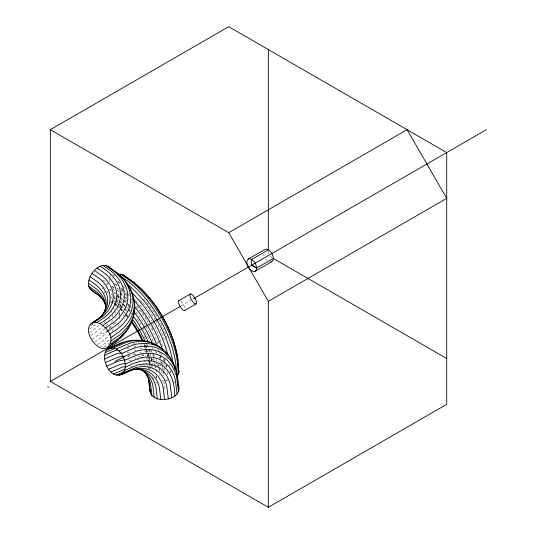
<?xml version="1.0" encoding="UTF-8"?>
<svg xmlns="http://www.w3.org/2000/svg" width="534" height="534" viewBox="0 0 534 534"><rect width="100%" height="100%" fill="white"/><g stroke="black" fill="none" stroke-linecap="round" stroke-linejoin="round"><path stroke-width="0.4" stroke-dasharray="2.67 2" d="M110.812 274.196L110.458 276.665L113.014 278.461M104.544 293.233L104.811 291.691M109.977 278.034L109.256 280.083L110.611 281.031M105.558 288.834L106.046 287.519M123.775 286.351L124.255 285.029M107.361 284.882L108.075 283.567M122.453 288.987L121.739 290.302L123.02 291.19M109.43 281.725L110.338 280.504M106.453 284.555L107.407 283.374A70.074 40.457 0 0 0 102.782 280.036M117.427 295.462L119.483 293.366M102.281 288.74L103.923 287.292M115.284 297.191L114.203 297.992L115.538 298.913M90.867 325.473L93.477 323.637M89.739 328.79L96.233 324.225M89.392 332.488L96.554 327.449A55.589 32.093 0 0 0 99.357 324.745M91.1 335.425L97.682 330.8A56.944 32.881 0 0 0 102.949 325.113M92.175 339.224L99.538 334.044A59.181 34.169 0 0 0 105.011 328.136M95.045 341.853L102.001 336.961A62.144 35.878 0 0 0 107.741 330.753M97.755 344.377L104.898 339.35A65.622 37.887 0 0 0 109.016 335.259M104.19 346.88L109.276 343.302M181.22 305.862L191.032 300.195M155.908 383.105L157.103 382.417M157.617 366.491L154.526 367.833L153.672 357.346M159.039 366.13L161.175 365.576M162.082 380.996L163.584 380.762M165.473 380.181L167.736 379.928M165.834 380.669L167.336 380.689M167.956 365.229L164.953 365.156L164.706 362.045M172.355 381.723L174.618 382.691L174.324 380.281M269.763 256.373L271.886 257.602M152.163 377.478L153.819 378.579M117.553 281.091L119.549 282.473M123.534 287.012L125.503 288.373M114.937 283.688L117.573 285.503M125.583 292.959L126.865 293.847M127.506 294.287L129.428 295.616M111.96 286.251L113.902 287.592M120.157 293.833L123.548 296.17M124.222 296.644L126.932 298.513M109.664 289.194L111.019 290.129M114.403 292.465L115.751 293.4M116.913 295.99L119.589 297.839M120.257 298.299L122.933 300.148M123.601 300.615L125.61 301.997M107.06 291.524L108.375 292.432M111.019 294.261L112.34 295.168M112.994 295.629L114.977 296.991M116.205 299.374L118.868 301.216M119.529 301.677L121.532 303.058M112.881 300.168L114.883 301.556M115.551 302.017L118.228 303.866M112.08 300.969L114.089 302.357M114.516 303.392L117.22 305.261M110.798 301.523L114.062 303.779M110.912 301.85L113.462 303.619M114.102 304.06L116.011 305.381M112.848 274.723L114.77 276.071M118.114 282.052L120.03 283.4M114.67 283.888L117.38 285.797M112.067 286.658L114.062 288.06M109.59 289.541L111.546 290.917M106.733 291.871L108.008 292.766M170.326 370.983L170.52 372.585M166.248 365.616L166.441 367.205M167.022 371.971L167.316 374.347L167.089 371.958M162.516 365.79L163.024 369.915M163.124 370.743L163.731 375.689M158.905 367.485L159.399 371.524M159.793 374.761L159.993 376.377M156.328 376.103L156.522 377.685M170.64 370.963L170.773 372.572M164.512 359.716L164.639 361.271M162.937 367.806L163.13 370.155M163.19 370.943L163.578 375.649M160.374 355.731L160.574 358.194M160.841 361.478L160.974 363.113M159.279 368.787L159.479 371.25M155.908 369.261L156.235 373.259M156.495 376.457L156.622 378.059M151.85 366.271L151.255 358.988A55.843 32.24 60 0 0 150.868 356.752M149.74 361.591L150.074 365.677M150.141 366.498L150.341 368.954M149.573 366.644L149.767 369.014M149.286 365.663L149.033 362.573A59.434 34.316 60 0 0 148.619 360.196M268.348 251.474L268.348 253.924M180.913 301.37A5.72 1.909 60 0 1 184.958 308.372M267.067 260.345A7.009 4.045 60 0 1 265.872 259.083M264.056 255.94A7.009 4.045 60 0 1 263.562 254.277M116.846 288.1A70.074 40.457 60 0 1 118.795 289.355M121.378 291.157A70.074 40.457 60 0 1 122.666 292.118M125.757 294.588A70.074 40.457 60 0 1 128.12 296.63M137.185 305.902A70.074 40.457 60 0 1 141.931 311.789M142.438 312.47A70.074 40.457 60 0 1 148.292 321.148M151.903 327.449A70.074 40.457 60 0 1 153.024 329.605M158.017 340.832A70.074 40.457 60 0 1 159.439 344.77M163.117 358.768A70.074 40.457 60 0 1 163.384 360.29M163.845 363.447A70.074 40.457 60 0 1 164.031 365.036M164.305 368.18A70.074 40.457 60 0 1 164.419 370.496M150.635 358.441A70.074 40.457 -60 0 1 153.285 360.363M156.255 363.307A70.074 40.457 -60 0 1 157.817 365.329M160.847 370.756A70.074 40.457 -60 0 1 161.762 373.046M163.871 381.663A70.074 40.457 -60 0 1 164.459 390.107M127.733 356.044A70.074 40.457 -60 0 1 135.069 354.81M141.376 355.063A70.074 40.457 -60 0 1 145.468 356.031M119.743 312.41A70.074 40.457 0 0 1 118.528 316.161M114.63 322.95A70.074 40.457 0 0 1 108.596 329.338M108.002 329.845A70.074 40.457 0 0 1 99.885 335.472M112.667 288.38A70.074 40.457 0 0 1 115.07 291.384M117.567 295.469A70.074 40.457 0 0 1 119.062 298.973M120.19 303.692A70.074 40.457 0 0 1 120.404 306.863M138.066 355.537A66.289 38.274 -60 0 1 139.995 356.792M140.616 357.259A66.289 38.274 -60 0 1 143.506 359.936M144.033 360.537A66.289 38.274 -60 0 1 145.515 362.446M146.356 363.721A66.289 38.274 -60 0 1 147.524 365.77M147.878 366.491A66.289 38.274 -60 0 1 148.873 368.754M126.832 352.447A66.289 38.274 -60 0 1 129.962 352.734M133.834 353.648A66.289 38.274 -60 0 1 136.016 354.489M139.608 352.06A70.074 40.457 -60 0 1 140.976 352.914M141.65 353.381A70.074 40.457 -60 0 1 145.355 356.705M145.915 357.339A70.074 40.457 -60 0 1 147.477 359.362M148.312 360.617A70.074 40.457 -60 0 1 149.834 363.334M150.181 364.054A70.074 40.457 -60 0 1 151.135 366.304M127.079 348.775A70.074 40.457 -60 0 1 129.341 348.889M134.334 349.817A70.074 40.457 -60 0 1 135.91 350.331M144.494 350.751A73.859 42.64 -60 0 1 146.356 352.313M148.619 354.696A73.859 42.64 -60 0 1 149.66 356.004M151.369 358.561A73.859 42.64 -60 0 1 152.123 359.896M127.259 345.538A73.859 42.64 -60 0 1 128.794 345.525M133.513 345.972A73.859 42.64 -60 0 1 135.93 346.519M139.734 347.894A73.859 42.64 -60 0 1 141.85 348.982M144.647 346.526A77.383 44.676 -60 0 1 147.244 348.241M149.653 350.291A77.383 44.676 -60 0 1 151.856 352.647M153.338 354.589A77.383 44.676 -60 0 1 154.62 356.558M156.155 359.422A77.383 44.676 -60 0 1 156.842 360.944M158.057 364.148A77.383 44.676 -60 0 1 158.571 365.823M133.313 343.028A77.383 44.676 -60 0 1 134.935 343.215M140.395 344.557A77.383 44.676 -60 0 1 141.864 345.138M151.783 347.654A80.414 46.425 -60 0 1 153.605 349.343M155.821 351.866A80.414 46.425 -60 0 1 156.836 353.234M158.872 356.512A80.414 46.425 -60 0 1 159.96 358.668M161.228 361.718A80.414 46.425 -60 0 1 162.042 364.135M157.85 349.516A82.737 47.766 -60 0 1 158.918 350.745M160.4 352.7A82.737 47.766 -60 0 1 162.102 355.37M163.958 359.055A82.737 47.766 -60 0 1 164.919 361.431M166.548 357.653A84.198 48.614 -60 0 1 167.235 359.102M169.271 364.535A84.198 48.614 -60 0 1 169.739 366.17M137.338 359.188A62.765 36.239 -60 0 1 139.314 360.483M142.858 363.774A62.765 36.239 -60 0 1 144.387 365.73M128.147 356.352A62.765 36.239 -60 0 1 129.789 356.552M134.488 357.82A62.765 36.239 -60 0 1 135.943 358.454M139.514 364.115A59.735 34.49 -60 0 1 141.41 365.743M128.714 360.056A59.735 34.49 -60 0 1 131.264 360.43M130.51 366.097A55.95 32.3 -60 0 1 132.011 366.184M119.609 316.442A69.44 40.09 0 0 1 119.676 320.367M119.075 324.292A69.44 40.09 0 0 1 118.401 326.614M116.559 330.773A69.44 40.09 0 0 1 115.778 332.135M109.27 339.964A69.44 40.09 0 0 1 100.826 346.292M114.45 303.466A69.44 40.09 0 0 1 116.178 306.142M117.58 308.892A69.44 40.09 0 0 1 118.147 310.287M119.075 313.304A69.44 40.09 0 0 1 119.516 315.654M105.004 321.728A56.944 32.881 0 0 1 104.257 323.103M109.29 318.037A59.181 34.169 0 0 1 109.009 319.519M107.501 323.898A59.181 34.169 0 0 1 106.373 326.047M112.24 320.153A62.144 35.878 0 0 1 111.753 322.489M110.465 326.08A62.144 35.878 0 0 1 109.043 328.784M111.279 310.027A62.144 35.878 0 0 1 112.474 317.029M115.564 322.429A65.622 37.887 0 0 1 115.19 324.071M113.128 329.298A65.622 37.887 0 0 1 111.9 331.42M113.128 307.304A65.622 37.887 0 0 1 114.142 309.46M114.697 310.908A65.622 37.887 0 0 1 115.397 313.351M115.898 316.655A65.622 37.887 0 0 1 115.958 318.304M114.303 297.952A73.191 42.253 0 0 1 115.437 299.173M115.978 299.794A73.191 42.253 0 0 1 117.954 302.311M119.776 305.134A73.191 42.253 0 0 1 122.119 310.241M123.234 314.713A73.191 42.253 0 0 1 123.421 316.221M114.156 292.752A76.756 44.315 0 0 1 115.411 293.874M117.747 296.19A76.756 44.315 0 0 1 119.349 297.979M121.245 300.415A76.756 44.315 0 0 1 122.166 301.757M123.788 304.507A76.756 44.315 0 0 1 124.789 306.609M125.617 308.725A76.756 44.315 0 0 1 126.491 311.849M126.979 315.007A76.756 44.315 0 0 1 127.092 317.37M116.726 289.935A79.853 46.104 0 0 1 119.669 292.679M120.217 293.246A79.853 46.104 0 0 1 123.674 297.311M125.063 299.3A79.853 46.104 0 0 1 126.358 301.443M127.793 304.353A79.853 46.104 0 0 1 128.647 306.556M129.562 309.8A79.853 46.104 0 0 1 129.869 311.442M120.591 288.427A82.263 47.493 0 0 1 122.88 290.743M125.423 293.74A82.263 47.493 0 0 1 126.331 294.955M128.868 299A82.263 47.493 0 0 1 129.575 300.382M128.707 293.119A83.825 48.394 0 0 1 129.568 294.494M131.724 298.713A83.825 48.394 0 0 1 132.292 300.135M120.858 287.779A82.516 47.639 60 0 1 122.72 289.315M123.341 289.842A82.516 47.639 60 0 1 126.411 292.592M166.441 365.596A82.516 47.639 60 0 1 166.701 367.178M118.435 290.723A80.1 46.244 60 0 1 119.636 291.711M120.237 292.218A80.1 46.244 60 0 1 123.234 294.848M125.597 297.078A80.1 46.244 60 0 1 126.765 298.219M159.019 351.419A80.1 46.244 60 0 1 159.713 353.675M160.173 355.257A80.1 46.244 60 0 1 161.215 359.215M161.935 362.372A80.1 46.244 60 0 1 162.256 363.941M135.322 300.542A60.042 34.663 60 0 1 138.68 303.893M139.768 305.061A60.042 34.663 60 0 1 151.656 321.121M152.45 322.469A60.042 34.663 60 0 1 162.503 346.746M126.778 302.965A56.07 32.374 60 0 1 129.095 305.007M129.675 305.535A56.07 32.374 60 0 1 131.377 307.183M135.763 311.909A56.07 32.374 60 0 1 145.515 325.573M145.909 326.247A56.07 32.374 60 0 1 153.258 342.201M155.541 349.897A56.07 32.374 60 0 1 156.222 352.954M122.86 303.979A55.456 32.02 60 0 1 125.17 305.922M125.737 306.429A55.456 32.02 60 0 1 128.006 308.559M128.567 309.106A55.456 32.02 60 0 1 130.216 310.801M136.998 318.898A55.456 32.02 60 0 1 142.097 326.521M142.938 327.963A55.456 32.02 60 0 1 149.366 341.446M152.824 352.874A55.456 32.02 60 0 1 153.552 356.605M121.392 306.209A55.843 32.24 60 0 1 123.701 308.245M124.275 308.772A55.843 32.24 60 0 1 127.085 311.542M144.08 336.327A55.843 32.24 60 0 1 145.048 338.443M147.491 344.517A55.843 32.24 60 0 1 148.779 348.368M149.006 349.136A55.843 32.24 60 0 1 149.854 352.193M150.047 352.961A55.843 32.24 60 0 1 150.721 355.998M119.082 306.71A57.198 33.028 60 0 1 122.62 309.887M145.675 345.558A57.198 33.028 60 0 1 146.69 348.495M147.371 350.678A57.198 33.028 60 0 1 147.818 352.246M148.031 353.027A57.198 33.028 60 0 1 149.553 360.009M117.253 306.403A59.434 34.316 60 0 1 119.709 308.565M120.317 309.133A59.434 34.316 60 0 1 122.126 310.881M123.901 312.69A59.434 34.316 60 0 1 124.976 313.852M125.51 314.446A59.434 34.316 60 0 1 127.626 316.882M144.013 344.477A59.434 34.316 60 0 1 145.422 348.288M145.682 349.056A59.434 34.316 60 0 1 146.643 352.086M147.331 354.529A59.434 34.316 60 0 1 148.465 359.395M114.717 304.233A62.391 36.025 60 0 1 116.525 305.735M120.097 308.986A62.391 36.025 60 0 1 122.419 311.315M126.651 316.001A62.391 36.025 60 0 1 127.666 317.229M144.313 345.812A62.391 36.025 60 0 1 146.643 352.527M147.104 354.055A62.391 36.025 60 0 1 147.544 355.644M147.751 356.438A62.391 36.025 60 0 1 148.505 359.602M148.672 360.39A62.391 36.025 60 0 1 149.253 363.5M114.683 302.845A65.876 38.034 60 0 1 117.053 304.867M117.647 305.395A65.876 38.034 60 0 1 119.983 307.584M120.557 308.145A65.876 38.034 60 0 1 122.827 310.468M124.395 312.156A65.876 38.034 60 0 1 125.43 313.318M125.944 313.912A65.876 38.034 60 0 1 127.466 315.714M144.661 344.537A65.876 38.034 60 0 1 146.082 348.228M146.349 348.969A65.876 38.034 60 0 1 147.591 352.66M148.038 354.129A65.876 38.034 60 0 1 148.485 355.691M148.706 356.472A65.876 38.034 60 0 1 149.487 359.596M149.667 360.377A65.876 38.034 60 0 1 150.301 363.467M109.71 296.517A69.674 40.224 60 0 1 112.28 298.393M115.357 300.856A69.674 40.224 60 0 1 118.288 303.412M118.868 303.946A69.674 40.224 60 0 1 120.597 305.595M146.496 344.483A69.674 40.224 60 0 1 148.005 348.382M148.285 349.163A69.674 40.224 60 0 1 149.353 352.293M151.142 358.494A69.674 40.224 60 0 1 152.35 363.888M152.49 364.649A69.674 40.224 60 0 1 152.878 366.905M116.218 298.012A73.438 42.4 60 0 1 118.695 300.155M119.309 300.715A73.438 42.4 60 0 1 121.745 303.012M122.346 303.606A73.438 42.4 60 0 1 124.716 306.029M127.986 309.64A73.438 42.4 60 0 1 129.588 311.522M130.116 312.163A73.438 42.4 60 0 1 131.678 314.105M151.062 349.296A73.438 42.4 60 0 1 152.11 352.4M152.824 354.709A73.438 42.4 60 0 1 153.291 356.338M153.518 357.159A73.438 42.4 60 0 1 154.353 360.423M154.54 361.238A73.438 42.4 60 0 1 155.22 364.475M155.374 365.276A73.438 42.4 60 0 1 155.781 367.666M117.654 294.875A77.009 44.462 60 0 1 119.489 296.443M120.097 296.984A77.009 44.462 60 0 1 123.114 299.781M123.708 300.362A77.009 44.462 60 0 1 126.064 302.738M127.733 304.507A77.009 44.462 60 0 1 128.814 305.695M129.348 306.302A77.009 44.462 60 0 1 130.95 308.145M158.665 364.829A77.009 44.462 60 0 1 158.952 366.404M143.553 299.007A66.703 38.515 60 0 1 149.226 305.628M149.72 306.262A66.703 38.515 60 0 1 157.497 317.677M158.324 319.085A66.703 38.515 60 0 1 167.102 338.182M139.347 299.334A63.139 36.452 60 0 1 140.515 300.522M141.096 301.129A63.139 36.452 60 0 1 142.164 302.277M142.698 302.858A63.139 36.452 60 0 1 155.167 319.953M155.581 320.667A63.139 36.452 60 0 1 165.033 342.227M130.089 300.949A57.632 33.275 60 0 1 131.871 302.538M135.936 306.543A57.632 33.275 60 0 1 148.339 322.99M149.153 324.378A57.632 33.275 60 0 1 157.991 344.744"/><path stroke-width="0.8" d="M104.083 300.755A59.181 34.169 0 0 0 99.538 296.076C95.212 292.645 87.856 290.082 88.444 283.334C88.657 279.729 90.026 276.338 91.968 273.328C94.625 269.597 98.309 266.319 102.908 265.385C108.762 264.59 112.507 270.518 117.226 272.867A80.454 46.451 0 0 1 117.226 324.478L107.868 331.06C115.684 340.191 107.588 355.217 96.46 345.284C91.868 341.446 88.531 335.793 88.444 329.705C88.37 323.063 95.906 320.994 100.038 317.356A59.781 34.516 0 0 0 100.038 279.008L91.968 273.328M164.579 399.565L163.017 386.756A59.735 34.49 -60 0 0 133.153 369.508C126.371 372.105 117.44 379.14 110.938 372.031C106.62 367.752 104.123 361.625 104.571 355.531C105.672 342.768 120.384 348.068 123.167 356.872L136.938 351.018A80.414 46.425 -60 0 1 177.141 374.227C177.088 381.283 182.394 391.122 174.798 396.074C171.768 398.144 168.21 399.225 164.579 399.565C158.491 400.286 148.565 396.942 150.308 389.259M121.271 374.561C126.912 370.583 125.73 362.346 123.167 356.872M176.801 376.003L178.376 374.1L178.997 372.111L177.976 359.516A80.714 46.598 60 0 0 133.133 281.845L122.733 274.656L120.697 274.202L118.268 274.616M90.112 324.572L98.036 318.998A57.372 33.121 0 0 0 98.036 282.192L90.112 276.619M91.968 323.037L94.344 322.342L102.615 316.522A62.879 36.299 0 0 0 102.615 276.191L94.344 270.371M94.344 322.342L97.088 322.529L105.578 316.562A66.443 38.361 0 0 0 105.578 273.935L97.088 267.961M97.088 322.529L100.012 323.597L102.908 325.466L111.866 319.165A74.012 42.727 0 0 0 111.866 271.686L102.908 265.385M102.908 325.466L105.592 328.016L114.763 321.561A77.49 44.743 0 0 0 114.763 271.846L105.592 265.391M109.583 334.404L119.082 327.722A82.683 47.74 0 0 0 119.082 274.676L115.01 271.813M110.631 337.808L120.21 331.067A84.045 48.521 0 0 0 127.98 285.543M110.925 341.052L120.537 334.291A84.432 48.748 0 0 0 133.4 298.479M110.458 343.909L120.03 337.174A83.825 48.394 0 0 0 134.154 310.287M109.256 346.179L118.728 339.517A82.263 47.493 0 0 0 131.017 322.396M107.407 347.721L116.726 341.159A79.853 46.104 0 0 0 118.528 339.531M50.33 129.682L228.712 26.7L446.724 152.57L446.724 404.318L268.348 507.3L50.33 381.43L50.33 129.682L228.712 232.67L268.348 301.33L268.348 507.3M228.712 232.67L407.088 129.682L446.724 198.341L268.348 301.33M248.29 259.05L264.844 249.491A7.009 4.045 60 0 1 272.28 254.344A7.009 4.045 60 0 1 270.825 261.947M178.91 300.589L190.351 293.98M446.724 358.541L273.301 258.423L256.6 268.068L251.641 265.204L251.641 259.484L268.348 249.839L268.348 49.589M50.33 381.43L180.499 306.282M193.482 298.78L486.367 129.682M184.631 310.501L196.071 303.893A5.72 1.909 60 0 0 193.215 295.636A5.72 1.909 60 0 0 190.351 297.284A5.72 1.909 60 0 0 196.071 303.893M255.299 271.185L271.853 261.627M108.542 348.435L122.313 342.574A80.414 46.425 -60 0 1 123.981 342.161M110.898 347.681L124.883 341.733A82.737 47.766 -60 0 1 138.987 340.338M106.62 350.07L112.621 347.521M113.522 347.868L127.639 341.867A84.198 48.614 -60 0 1 155.674 345.077M105.265 352.493L114.777 348.448M116.245 348.989L130.409 342.968A84.692 48.901 -60 0 1 163.01 349.75M118.875 350.958L132.993 344.957A84.198 48.614 -60 0 1 171.895 360.744M104.577 358.968L117.053 353.662A66.289 38.274 -60 0 1 121.218 352.787M121.238 353.648L135.215 347.701A82.737 47.766 -60 0 1 176.587 371.584L177.361 377.939M105.285 362.579L117.44 357.413A62.765 36.239 -60 0 1 124.175 356.298M106.653 366.117L118.528 361.071A59.735 34.49 -60 0 1 124.936 360.003M124.529 360.41L138.026 354.676A77.383 44.676 -60 0 1 176.714 377.011L178.489 391.569M108.582 369.341L120.243 364.382A57.412 33.148 -60 0 1 125.276 363.447M125.243 364.028L138.413 358.421A73.859 42.64 -60 0 1 175.339 379.747L177.074 393.952M110.938 372.031L122.473 367.132A55.95 32.3 -60 0 1 125.757 366.431M113.568 374.007L125.056 369.121M124.549 370.503L137.024 365.189A66.289 38.274 -60 0 1 170.172 384.326L171.814 397.79M116.292 375.122L124.222 371.751M123.194 372.919L135.349 367.752A62.765 36.239 -60 0 1 166.728 385.868L168.33 398.978M118.915 375.315L130.583 370.349M47.633 386.749L48.801 387.07M91.501 290.423L93.023 291.017M251.794 265.118L256.747 267.981A7.009 4.045 60 0 1 251.794 270.838A7.009 4.045 60 0 1 246.835 262.254A7.009 4.045 60 0 1 251.794 259.397M120.697 274.202L131.251 281.498A82.944 47.886 60 0 1 177.335 361.318L178.376 374.1M119.603 275.537L128.914 281.979A84.299 48.674 60 0 1 175.753 363.1L176.674 374.387M112.3 269.904L107.868 266.279M88.911 280.036L96.734 285.543A55.81 32.22 0 0 1 102.348 315.12M88.444 283.334L96.233 288.814A55.202 31.873 0 0 1 104.938 311.195M88.737 286.291L96.554 291.791A55.589 32.093 0 0 1 105.772 307.257M89.785 288.707L97.682 294.267A56.944 32.881 0 0 1 105.652 304.72M122.733 274.656L134.435 282.993A77.75 44.889 60 0 1 177.628 357.813L177.895 361.111M105.592 328.016L107.868 331.06M178.603 387.477L178.957 389.086M178.636 370.169L178.997 372.111M177.555 379.527L177.849 381.903M178.136 384.286L178.429 386.669M160.827 399.505L159.292 386.923A57.412 33.148 -60 0 0 131.431 370.135M157.316 398.811L155.801 386.369A55.95 32.3 -60 0 0 135.863 369.188M154.293 397.516L152.784 385.127A55.449 32.013 -60 0 0 138.406 368.901M151.963 395.721L150.448 383.279A55.95 32.3 -60 0 0 142.124 369.982M150.488 393.538L148.953 380.956A57.412 33.148 -60 0 0 145.328 372.625M148.492 379.113L149.961 391.128M178.096 363.581L178.429 367.699M184.958 310.08A5.72 1.909 60 0 1 180.118 306.496A5.72 1.909 60 0 1 179.431 300.508M251.641 259.484A7.009 4.045 60 0 1 256.6 268.068M114.91 361.498A70.074 40.457 -60 0 1 124.022 357.213M125.25 367.465A70.074 40.457 -60 0 1 174.798 396.074M174.104 366.017A84.198 48.614 -60 0 1 175.092 369.261M165.253 352.193A84.692 48.901 -60 0 1 166.775 354.189M104.571 355.531A70.074 40.457 -60 0 1 117.393 350.07M100.012 266.266A70.228 40.544 0 0 1 100.012 323.597M123.674 333.783A79.853 46.104 0 0 1 119.669 338.416M131.831 292.652A84.078 48.541 60 0 1 167.963 355.244M126.892 283.741A84.686 48.894 60 0 1 173.336 364.742M133.46 299.707A82.516 47.639 60 0 1 162.67 350.297M134.341 306.536A80.1 46.244 60 0 1 157.196 346.119M134.061 311.963A77.009 44.462 60 0 1 152.657 344.417M133.079 324.051A59.434 34.316 60 0 1 135.382 327.522M136.257 328.944A59.434 34.316 60 0 1 142.431 340.705M131.097 321.668A62.391 36.025 60 0 1 142.144 340.632M131.825 321.368A65.876 38.034 60 0 1 143.092 340.886M132.405 319.265A69.674 40.224 60 0 1 145.522 342.161M133.7 316.755A73.438 42.4 60 0 1 148.025 341.573"/></g></svg>
